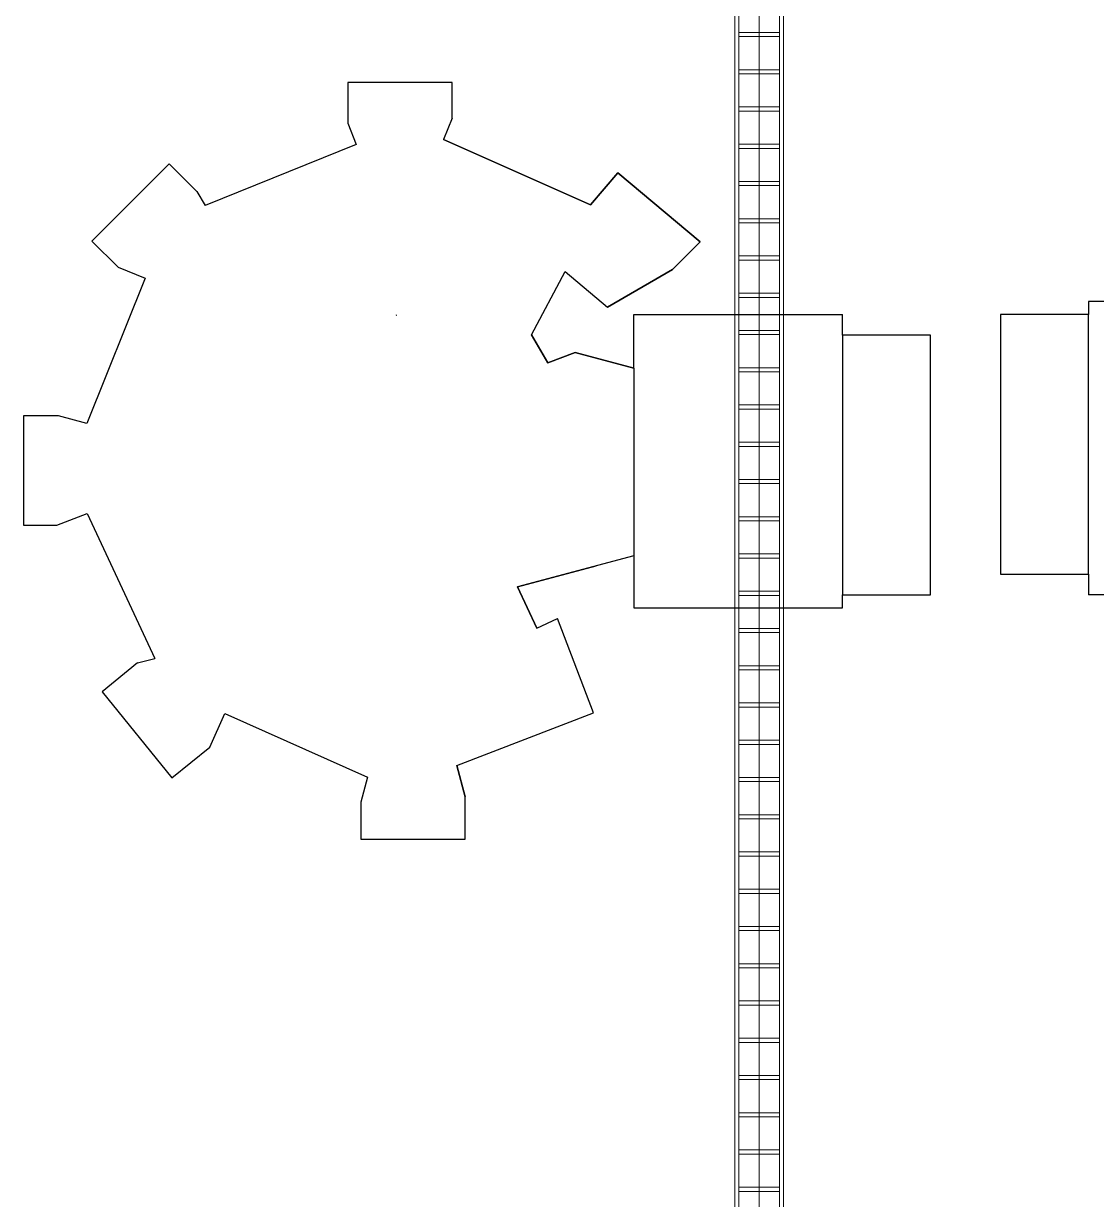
# Model space of a CAD drawing. Header units: millimetres. Extents: x 0 to 154200, y 0 to 64595.
# Drawn here: x 48186 to 54770, y 16929 to 24145 of the extents above; entities that cross this region are included whole.
import ezdxf

# ---------------------------------------------------------------- set-up
doc = ezdxf.new("R2010")
doc.units = ezdxf.units.MM
doc.layers.add('E-CABL-TRAY', color=4, linetype='Continuous', lineweight=9)
doc.layers.add('Equipment', color=7, linetype='Continuous', true_color=0xffffff)

# ---------------------------------------------------------------- blocks, each defined once
blk = doc.blocks.new('Main_ETCH')
at = {"layer": 'Equipment', "lineweight": -3}
for points in [[(3495.8, 3220, 0), (2855.8, 3220, 0)], [(2855.8, 3220, 0), (2855.8, 2960.7, 0)], [(3495.8, 2993.3, 0), (3495.8, 3220, 0)], [(2907.6, 2767.5, 0), (2855.8, 2960.7, 0)], [(2855.8, 2960.7, 0), (2907.6, 2767.5, 0)], [(3454.4, 2838.8, 0), (3495.8, 2993.3, 0)], [(3454.4, 2838.8, 0), (3495.8, 2993.3, 0)], [(4331.4, 2448.3, 0), (3454.4, 2838.8, 0)], [(4331.4, 2448.3, 0), (3454.4, 2838.8, 0)], [(4656.1, 2843, 0), (4423.2, 2654.4, 0)], [(4656.1, 2843, 0), (4423.2, 2654.4, 0)], [(5084.1, 2314.6, 0), (4656.1, 2843, 0)], [(5084.1, 2314.6, 0), (4656.1, 2843, 0)], [(5084.1, 2314.6, 0), (4656.1, 2843, 0)], [(2907.6, 2767.5, 0), (2067.4, 2445, 0)], [(2907.6, 2767.5, 0), (2067.4, 2445, 0)], [(4423.2, 2654.4, 0), (4331.4, 2448.3, 0)], [(4423.2, 2654.4, 0), (4331.4, 2448.3, 0)], [(4423.2, 2654.4, 0), (4331.4, 2448.3, 0)], [(2067.4, 2445, 0), (2289.6, 1866.1, 0)], [(2067.4, 2445, 0), (2289.6, 1866.1, 0)], [(4866.5, 2138.4, 0), (5084.1, 2314.6, 0)], [(4866.5, 2138.4, 0), (5084.1, 2314.6, 0)], [(4866.5, 2138.4, 0), (4760.9, 2110.1, 0)], [(4866.5, 2138.4, 0), (4760.9, 2110.1, 0)], [(5175.1, 1221.9, 0), (4760.9, 2110.1, 0)], [(5175.1, 1221.9, 0), (4760.9, 2110.1, 0)], [(2416.5, 1925.3, 0), (2289.6, 1866.1, 0)], [(2416.5, 1925.3, 0), (2289.6, 1866.1, 0)], [(2534.8, 1671.5, 0), (2416.5, 1925.3, 0)], [(2416.5, 1925.3, 0), (2534.8, 1671.5, 0)], [(2534.8, 1671.5, 0), (2416.5, 1925.3, 0)], [(1820, 1800, 0), (540, 1800, 0)], [(540, 1800, 0), (540, 1720, 0)], [(1820, 329.5, 0), (1820, 1800, 0)], [(0, 1720, 0), (0, 127, 0)], [(540, 1720, 0), (0, 1720, 0)], [(540, 127, 0), (540, 1720, 0)], [(1820, 1480, 0), (2534.8, 1671.5, 0)], [(2534.8, 1671.5, 0), (2051.8, 1542.1, 0)], [(5361.8, 1293.6, 0), (5175.1, 1221.9, 0)], [(5361.8, 1293.6, 0), (5175.1, 1221.9, 0)], [(5565.8, 1293.6, 0), (5361.8, 1293.6, 0)], [(5565.8, 621.4, 0), (5565.8, 1293.6, 0)], [(4818.5, -222.1, 0), (5178.2, 668, 0)], [(4818.5, -222.1, 0), (5178.2, 668, 0)], [(5178.2, 668, 0), (5352, 621.4, 0)], [(5178.2, 668, 0), (5352, 621.4, 0)], [(5352, 621.4, 0), (5565.8, 621.4, 0)], [(2181.4, 232.6, 0), (1820, 329.5, 0)], [(1820, 329.5, 0), (2181.4, 232.6, 0)], [(1820, 329.5, 0), (2181.4, 232.6, 0)], [(1820, 329.5, 0), (1820, 0, 0)], [(2181.4, 232.6, 0), (2349.5, 297.1, 0)], [(2349.5, 297.1, 0), (2181.4, 232.6, 0)], [(2449.5, 123.9, 0), (2349.5, 297.1, 0)], [(2349.5, 297.1, 0), (2449.5, 123.9, 0)], [(0, 127, 0), (540, 127, 0)], [(540, 127, 0), (540, 0, 0)], [(2449.5, 123.9, 0), (2242.9, -264.6, 0)], [(2449.5, 123.9, 0), (2242.9, -264.6, 0)], [(1820, 0, 0), (540, 0, 0)], [(3276.2, 3.2, 0), (3275.9, 5, 0)], [(3276.2, 3.2, 0), (3276.4, 1.8, 0)], [(1982.4, -46, 0), (1584.1, -276, 0)], [(1584.1, -276, 0), (1982.4, -46, 0)], [(2242.9, -264.6, 0), (1982.4, -46, 0)], [(2242.9, -264.6, 0), (1982.4, -46, 0)], [(1584.1, -276, 0), (1414.4, -445.7, 0)], [(1584.1, -276, 0), (1414.4, -445.7, 0)], [(4985.4, -289.6, 0), (4818.5, -222.1, 0)], [(4985.4, -289.6, 0), (4818.5, -222.1, 0)], [(4985.4, -289.6, 0), (4818.5, -222.1, 0)], [(5146.2, -450.3, 0), (4985.4, -289.6, 0)], [(5146.2, -450.3, 0), (4985.4, -289.6, 0)], [(1919.9, -870, 0), (1414.4, -445.7, 0)], [(1414.4, -445.7, 0), (1919.9, -870, 0)], [(4671.3, -925.3, 0), (5146.2, -450.3, 0)], [(4671.3, -925.3, 0), (5146.2, -450.3, 0)], [(2085.8, -672.3, 0), (1919.9, -870, 0)], [(1919.9, -870, 0), (2085.8, -672.3, 0)], [(2085.8, -672.3, 0), (1919.9, -870, 0)], [(2085.8, -672.3, 0), (2988.3, -1074.1, 0)], [(2988.3, -1074.1, 0), (2085.8, -672.3, 0)], [(3524.4, -1043.6, 0), (4451.6, -668.9, 0)], [(3524.4, -1043.6, 0), (4451.6, -668.9, 0)], [(4501.6, -755.5, 0), (4451.6, -668.9, 0)], [(4501.6, -755.5, 0), (4671.3, -925.3, 0)], [(4671.3, -925.3, 0), (4501.6, -755.5, 0)], [(2935.8, -1203.9, 0), (2988.3, -1074.1, 0)], [(3576.8, -1173.4, 0), (3524.4, -1043.6, 0)], [(3576.8, -1173.4, 0), (3524.4, -1043.6, 0)], [(2935.8, -1203.9, 0), (2935.8, -1423.9, 0)], [(3576.8, -1423.9, 0), (3576.8, -1173.4, 0)], [(2935.8, -1423.9, 0), (3576.8, -1423.9, 0)]]:
    blk.add_polyline3d(points, dxfattribs=at)

msp = doc.modelspace()

# ---------------------------------------------------------------- linework, layer by layer
at = {"layer": 'E-CABL-TRAY'}
for p, q in [((52550, 9218.7018), (52550, 55818.7018)), ((52575.4, 9218.7018), (52575.4, 55818.7018)), ((52700, 9218.7018), (52700, 55818.7018)), ((52824.6, 9218.7018), (52824.6, 55818.7018)), ((52850, 9218.7018), (52850, 55818.7018)), ((52824.6, 24090.4018), (52575.4, 24090.4018)), ((52824.6, 24065.0018), (52575.4, 24065.0018)), ((52824.6, 23861.8018), (52575.4, 23861.8018)), ((52824.6, 23836.4018), (52575.4, 23836.4018)), ((52824.6, 23633.2018), (52575.4, 23633.2018)), ((52824.6, 23607.8018), (52575.4, 23607.8018)), ((52824.6, 23404.6018), (52575.4, 23404.6018)), ((52824.6, 23379.2018), (52575.4, 23379.2018)), ((52824.6, 23176.0018), (52575.4, 23176.0018)), ((52824.6, 23150.6018), (52575.4, 23150.6018)), ((52824.6, 22947.4018), (52575.4, 22947.4018)), ((52824.6, 22922.0018), (52575.4, 22922.0018)), ((52824.6, 22718.8018), (52575.4, 22718.8018)), ((52824.6, 22693.4018), (52575.4, 22693.4018)), ((52824.6, 22490.2018), (52575.4, 22490.2018)), ((52824.6, 22464.8018), (52575.4, 22464.8018)), ((52824.6, 22261.6018), (52575.4, 22261.6018)), ((52824.6, 22236.2018), (52575.4, 22236.2018)), ((52824.6, 22033.0018), (52575.4, 22033.0018)), ((52824.6, 22007.6018), (52575.4, 22007.6018)), ((52824.6, 21804.4018), (52575.4, 21804.4018)), ((52824.6, 21779.0018), (52575.4, 21779.0018)), ((52824.6, 21575.8018), (52575.4, 21575.8018)), ((52824.6, 21550.4018), (52575.4, 21550.4018)), ((52824.6, 21347.2018), (52575.4, 21347.2018)), ((52824.6, 21321.8018), (52575.4, 21321.8018)), ((52824.6, 21118.6018), (52575.4, 21118.6018)), ((52824.6, 21093.2018), (52575.4, 21093.2018)), ((52824.6, 20890.0018), (52575.4, 20890.0018)), ((52824.6, 20864.6018), (52575.4, 20864.6018)), ((52824.6, 20661.4018), (52575.4, 20661.4018)), ((52824.6, 20636.0018), (52575.4, 20636.0018)), ((52824.6, 20432.8018), (52575.4, 20432.8018)), ((52824.6, 20407.4018), (52575.4, 20407.4018)), ((52824.6, 20204.2018), (52575.4, 20204.2018)), ((52824.6, 20178.8018), (52575.4, 20178.8018)), ((52824.6, 19975.6018), (52575.4, 19975.6018)), ((52824.6, 19950.2018), (52575.4, 19950.2018)), ((52824.6, 19747.0018), (52575.4, 19747.0018)), ((52824.6, 19721.6018), (52575.4, 19721.6018)), ((52824.6, 19518.4018), (52575.4, 19518.4018)), ((52824.6, 19493.0018), (52575.4, 19493.0018)), ((52824.6, 19289.8018), (52575.4, 19289.8018)), ((52824.6, 19264.4018), (52575.4, 19264.4018)), ((52824.6, 19061.2018), (52575.4, 19061.2018)), ((52824.6, 19035.8018), (52575.4, 19035.8018)), ((52824.6, 18832.6018), (52575.4, 18832.6018)), ((52824.6, 18807.2018), (52575.4, 18807.2018)), ((52824.6, 18604.0018), (52575.4, 18604.0018)), ((52824.6, 18578.6018), (52575.4, 18578.6018)), ((52824.6, 18375.4018), (52575.4, 18375.4018)), ((52824.6, 18350.0018), (52575.4, 18350.0018)), ((52824.6, 18146.8018), (52575.4, 18146.8018)), ((52824.6, 18121.4018), (52575.4, 18121.4018)), ((52824.6, 17918.2018), (52575.4, 17918.2018)), ((52824.6, 17892.8018), (52575.4, 17892.8018)), ((52824.6, 17689.6018), (52575.4, 17689.6018)), ((52824.6, 17664.2018), (52575.4, 17664.2018)), ((52824.6, 17461.0018), (52575.4, 17461.0018)), ((52824.6, 17435.6018), (52575.4, 17435.6018)), ((52824.6, 17232.4018), (52575.4, 17232.4018)), ((52824.6, 17207.0018), (52575.4, 17207.0018)), ((52824.6, 17003.8018), (52575.4, 17003.8018)), ((52824.6, 16978.4018), (52575.4, 16978.4018))]:
    msp.add_line(p, q, dxfattribs=at)

# ---------------------------------------------------------------- block references
at = {"layer": 'Equipment'}
msp.add_blockref('Main_ETCH', (54181.2576, 20639.6593), dxfattribs=at)
at = {"layer": 'Equipment', "rotation": 180}
msp.add_blockref('Main_ETCH', (53752.0705, 22359.5134), dxfattribs=at)

doc.saveas('drawing.dxf')
